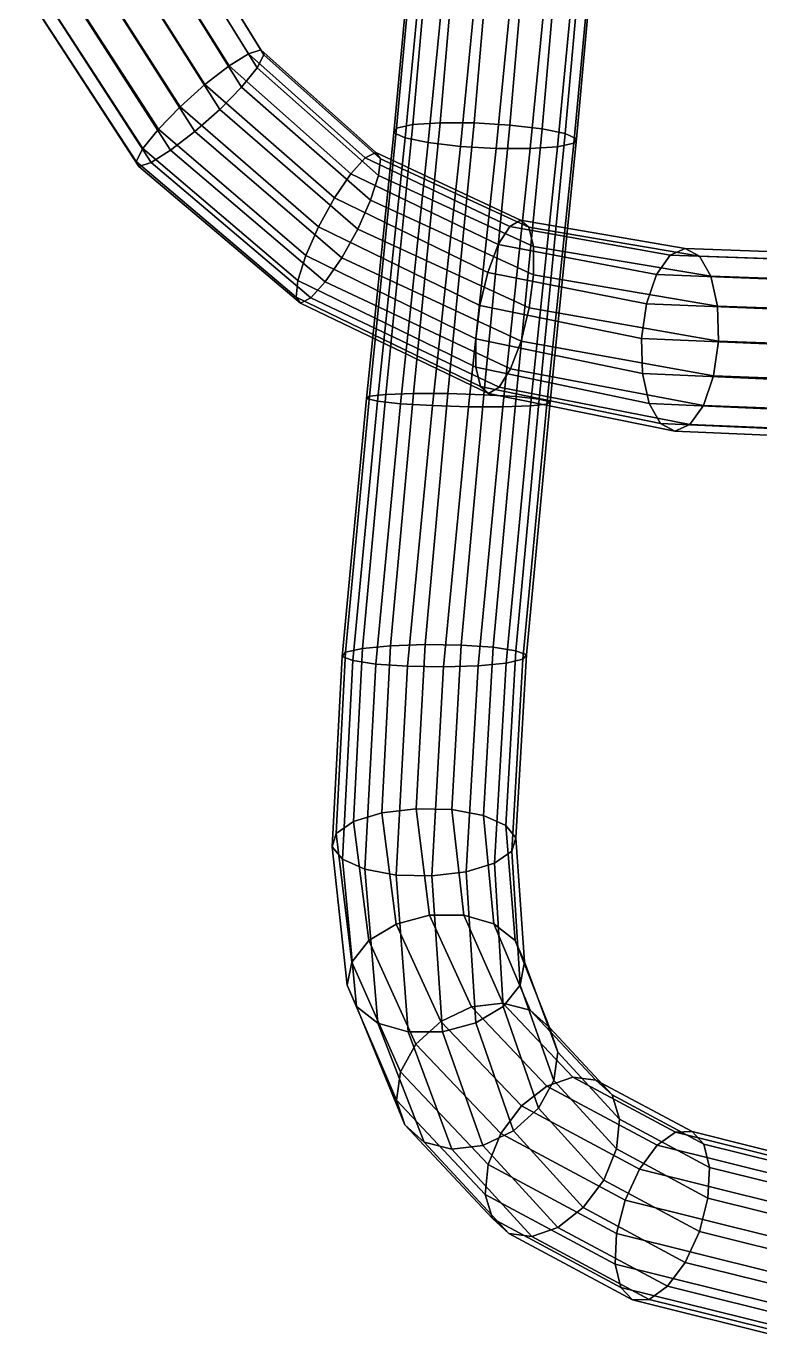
# Model space of a CAD drawing. Extents: x -17131 to 7028, y -15673 to 21355.
# Drawn here: x -16234 to -4718, y -15609 to 4983 of the extents above; entities that cross this region are included whole.
import ezdxf

# ---------------------------------------------------------------- set-up
doc = ezdxf.new("R2010")
doc.units = 0

msp = doc.modelspace()

# ---------------------------------------------------------------- linework, layer by layer
for points in [[(-10419.095703, 3384.441895, -15382.251953), (-10108.436523, 6801.708984, -14967.050781), (-10148.508789, 6688.621582, -14432.601563), (-10463.759766, 3311.477051, -14858.956055)], [(-10165.722656, 3439.462646, -15850.119141), (-9859.787109, 6889.001465, -15451.869141), (-10108.436523, 6801.708984, -14967.050781), (-10419.095703, 3384.441895, -15382.251953)], [(-9736.786133, 3467.563232, -16188.300781), (-9435.020508, 6936.295898, -15810.751953), (-9859.787109, 6889.001465, -15451.869141), (-10165.722656, 3439.462646, -15850.119141)], [(-9201.554688, 3465.247803, -16349.973633), (-8902.761719, 6937.59375, -15993.345703), (-9435.020508, 6936.295898, -15810.751953), (-9736.786133, 3467.563232, -16188.300781)], [(-8639.695313, 3431.977051, -16305.759766), (-8342.132813, 6891.38623, -15966.535156), (-8902.761719, 6937.59375, -15993.345703), (-9201.554688, 3465.247803, -16349.973633)], [(-8136.351074, 3373.561523, -16068.617188), (-7838.080566, 6805.914063, -15740.203125), (-8342.132813, 6891.38623, -15966.535156), (-8639.695313, 3431.977051, -16305.759766)], [(-7770.932129, 3298.277344, -15670.155273), (-7470.027344, 6693.254395, -15343.685547), (-7838.080566, 6805.914063, -15740.203125), (-8136.351074, 3373.561523, -16068.617188)], [(-14013.993164, 6602.362305, 7060.067383), (-14379.817383, 6484.118652, 6661.343262), (-13049.985352, 4361.760254, 6343.200684), (-12742.15625, 4551.833008, 6758.149902)], [(-13795.739258, 6636.383301, 7577.064941), (-14013.993164, 6602.362305, 7060.067383), (-12742.15625, 4551.833008, 6758.149902), (-12548.613281, 4613.106445, 7281.885742)], [(-12502.910156, 4532.960938, 7836.770996), (-13763.206055, 6579.157227, 8135.979004), (-13795.739258, 6636.383301, 7577.064941), (-12548.613281, 4613.106445, 7281.885742)], [(-10148.508789, 6688.621582, -14432.601563), (-9967.908203, 6566.459961, -13929.696289), (-10286.967773, 3231.2854, -14360.086914), (-10463.759766, 3311.477051, -14858.956055)], [(-7594.447266, 3217.912842, -15174.260742), (-7289.465332, 6571.071777, -14841.154297), (-7470.027344, 6693.254395, -15343.685547), (-7770.932129, 3298.277344, -15670.155273)], [(-14379.817383, 6484.118652, 6661.343262), (-14840.746094, 6297.102051, 6445.733887), (-13427.537109, 4068.244629, 6104.096191), (-13049.985352, 4361.760254, 6343.200684)], [(-12853.074219, 4026.1521, 8709.017578), (-14237.283203, 6245.449707, 9043.914063), (-13916.445313, 6442.413086, 8651.856445), (-12608.28125, 4327.818359, 8338.782227)], [(-12608.28125, 4327.818359, 8338.782227), (-13916.445313, 6442.413086, 8651.856445), (-13763.206055, 6579.157227, 8135.979004), (-12502.910156, 4532.960938, 7836.770996)], [(-9967.908203, 6566.459961, -13929.696289), (-9599.839844, 6453.809082, -13533.029297), (-9921.425781, 3156.070801, -13960.429688), (-10286.967773, 3231.2854, -14360.086914)], [(-9599.839844, 6453.809082, -13533.029297), (-9095.810547, 6368.326172, -13306.896484), (-9418.248047, 3097.562988, -13724.878906), (-9921.425781, 3156.070801, -13960.429688)], [(-7578.249512, 6370.657227, -13822.478516), (-7329.578125, 6457.961426, -14307.099609), (-7639.438477, 3144.764648, -14654.121094), (-7892.976563, 3089.651611, -14187.84375)], [(-7329.578125, 6457.961426, -14307.099609), (-7289.465332, 6571.071777, -14841.154297), (-7594.447266, 3217.912842, -15174.260742), (-7639.438477, 3144.764648, -14654.121094)], [(-14840.746094, 6297.102051, 6445.733887), (-15325.174805, 6071.712891, 6440.625), (-13816.53125, 3718.538086, 6071.96875), (-13427.537109, 4068.244629, 6104.096191)], [(-13196.418945, 3675.583252, 8895.455078), (-14672.763672, 6019.09082, 9256.65332), (-14237.283203, 6245.449707, 9043.914063), (-12853.074219, 4026.1521, 8709.017578)], [(-9095.810547, 6368.326172, -13306.896484), (-8535.223633, 6322.095215, -13280.481445), (-8856.716797, 3064.108887, -13683.821289), (-9418.248047, 3097.562988, -13724.878906)], [(-8535.223633, 6322.095215, -13280.481445), (-8003.002441, 6323.371582, -13463.446289), (-8321.791016, 3061.620361, -13848.467773), (-8856.716797, 3064.108887, -13683.821289)], [(-8003.002441, 6323.371582, -13463.446289), (-7578.249512, 6370.657227, -13822.478516), (-7892.976563, 3089.651611, -14187.84375), (-8321.791016, 3061.620361, -13848.467773)], [(-15325.174805, 6071.712891, 6440.625), (-15759.289063, 5842.294434, 6652.880859), (-14157.710938, 3365.532715, 6257.782227), (-13816.53125, 3718.538086, 6071.96875)], [(-13587.674805, 3328.347412, 8863.974609), (-15158.641602, 5796.82666, 9252.049805), (-14672.763672, 6019.09082, 9256.65332), (-13196.418945, 3675.583252, 8895.455078)], [(-15759.289063, 5842.294434, 6652.880859), (-16079.579102, 5643.996582, 7044.737305), (-14401.603516, 3062.789063, 6627.753906), (-14157.710938, 3365.532715, 6257.782227)], [(-13966.337891, 3035.985596, 8625.183594), (-15620.302734, 5611.286133, 9036.689453), (-15158.641602, 5796.82666, 9252.049805), (-13587.674805, 3328.347412, 8863.974609)], [(-16079.579102, 5643.996582, 7044.737305), (-16233.550781, 5508.729492, 7560.864258), (-14508.087891, 2858.80127, 7130.07959), (-14401.603516, 3062.789063, 6627.753906)], [(-14273.267578, 2844.83667, 8209.970703), (-15985.579102, 5491.708496, 8637.764648), (-15620.302734, 5611.286133, 9036.689453), (-13966.337891, 3035.985596, 8625.183594)], [(-16233.550781, 5508.729492, 7560.864258), (-16202.467773, 5454.62793, 8120.28418), (-14464.647461, 2781.126953, 7685.611816), (-14508.087891, 2858.80127, 7130.07959)], [(-14464.647461, 2781.126953, 7685.611816), (-16202.467773, 5454.62793, 8120.28418), (-15985.579102, 5491.708496, 8637.764648), (-14273.267578, 2844.83667, 8209.970703)], [(-12742.15625, 4551.833008, 6758.149902), (-13049.985352, 4361.760254, 6343.200684), (-11139.886719, 2667.584229, 5930.354492), (-10912.339844, 2916.308105, 6363.608398)], [(-12548.613281, 4613.106445, 7281.885742), (-12742.15625, 4551.833008, 6758.149902), (-10912.339844, 2916.308105, 6363.608398), (-10747.969727, 2999.695313, 6893.141113)], [(-10701.014648, 2638.909912, 7921.995117), (-12608.28125, 4327.818359, 8338.782227), (-12502.910156, 4532.960938, 7836.770996), (-10674.498047, 2900.486816, 7440.082031)], [(-10674.498047, 2900.486816, 7440.082031), (-12502.910156, 4532.960938, 7836.770996), (-12548.613281, 4613.106445, 7281.885742), (-10747.969727, 2999.695313, 6893.141113)], [(-13049.985352, 4361.760254, 6343.200684), (-13427.537109, 4068.244629, 6104.096191), (-11396.90918, 2287.021484, 5662.897461), (-11139.886719, 2667.584229, 5930.354492)], [(-10826.673828, 2250.947998, 8262.74707), (-12853.074219, 4026.1521, 8709.017578), (-12608.28125, 4327.818359, 8338.782227), (-10701.014648, 2638.909912, 7921.995117)], [(-13427.537109, 4068.244629, 6104.096191), (-13816.53125, 3718.538086, 6071.96875), (-11644.412109, 1835.585449, 5596.913086), (-11396.90918, 2287.021484, 5662.897461)], [(-11029.520508, 1798.121338, 8414.989258), (-13196.418945, 3675.583252, 8895.455078), (-12853.074219, 4026.1521, 8709.017578), (-10826.673828, 2250.947998, 8262.74707)], [(-13816.53125, 3718.538086, 6071.96875), (-14157.710938, 3365.532715, 6257.782227), (-11844.503906, 1381.257202, 5748.451172), (-11644.412109, 1835.585449, 5596.913086)], [(-11279.876953, 1348.186523, 8349.730469), (-13587.674805, 3328.347412, 8863.974609), (-13196.418945, 3675.583252, 8895.455078), (-11029.520508, 1798.121338, 8414.989258)], [(-14157.710938, 3365.532715, 6257.782227), (-14401.603516, 3062.789063, 6627.753906), (-11968.99707, 992.612244, 6088.901367), (-11844.503906, 1381.257202, 5748.451172)], [(-11538.282227, 968.305847, 8082.622559), (-13966.337891, 3035.985596, 8625.183594), (-13587.674805, 3328.347412, 8863.974609), (-11279.876953, 1348.186523, 8349.730469)], [(-10463.759766, 3311.477051, -14858.956055), (-10894.43457, -863.420288, -14650.657227), (-10845.114258, -826.279053, -15151.825195), (-10419.095703, 3384.441895, -15382.251953)], [(-10463.759766, 3311.477051, -14858.956055), (-10286.967773, 3231.2854, -14360.086914), (-10721.037109, -904.34552, -14160.838867), (-10894.43457, -863.420288, -14650.657227)], [(-10419.095703, 3384.441895, -15382.251953), (-10845.114258, -826.279053, -15151.825195), (-10586.438477, -798.288269, -15586.994141), (-10165.722656, 3439.462646, -15850.119141)], [(-10165.722656, 3439.462646, -15850.119141), (-10586.438477, -798.288269, -15586.994141), (-10152.261719, -783.951355, -15885.783203), (-9736.786133, 3467.563232, -16188.300781)], [(-9736.786133, 3467.563232, -16188.300781), (-10152.261719, -783.951355, -15885.783203), (-9612.708984, -785.104736, -16008.154297), (-9201.554688, 3465.247803, -16349.973633)], [(-9612.708984, -785.104736, -16008.154297), (-9048.253906, -802.107422, -15931.897461), (-8639.695313, 3431.977051, -16305.759766), (-9201.554688, 3465.247803, -16349.973633)], [(-9048.253906, -802.107422, -15931.897461), (-8544.504883, -832.077209, -15675.782227), (-8136.351074, 3373.561523, -16068.617188), (-8639.695313, 3431.977051, -16305.759766)], [(-8181.090332, -870.835083, -15275.611328), (-7770.932129, 3298.277344, -15670.155273), (-8136.351074, 3373.561523, -16068.617188), (-8544.504883, -832.077209, -15675.782227)], [(-8008.579102, -912.257568, -14794.34375), (-7594.447266, 3217.912842, -15174.260742), (-7770.932129, 3298.277344, -15670.155273), (-8181.090332, -870.835083, -15275.611328)], [(-10286.967773, 3231.2854, -14360.086914), (-9921.425781, 3156.070801, -13960.429688), (-10357.267578, -942.903442, -13757.234375), (-10721.037109, -904.34552, -14160.838867)], [(-9418.248047, 3097.562988, -13724.878906), (-9853.994141, -973.139099, -13505.696289), (-10357.267578, -942.903442, -13757.234375), (-9921.425781, 3156.070801, -13960.429688)], [(-8856.716797, 3064.108887, -13683.821289), (-9290.478516, -990.669189, -13438.513672), (-9853.994141, -973.139099, -13505.696289), (-9418.248047, 3097.562988, -13724.878906)], [(-8317.987305, -978.182373, -13871.658203), (-8751.80957, -992.31958, -13569.435547), (-8321.791016, 3061.620361, -13848.467773), (-7892.976563, 3089.651611, -14187.84375)], [(-8058.837891, -949.925842, -14302.249023), (-8317.987305, -978.182373, -13871.658203), (-7892.976563, 3089.651611, -14187.84375), (-7639.438477, 3144.764648, -14654.121094)], [(-8008.579102, -912.257568, -14794.34375), (-8058.837891, -949.925842, -14302.249023), (-7639.438477, 3144.764648, -14654.121094), (-7594.447266, 3217.912842, -15174.260742)], [(-14401.603516, 3062.789063, 6627.753906), (-14508.087891, 2858.80127, 7130.07959), (-11996.898438, 731.717529, 6571.163574), (-11968.99707, 992.612244, 6088.901367)], [(-11764.665039, 718.899292, 7649.067871), (-14273.267578, 2844.83667, 8209.970703), (-13966.337891, 3035.985596, 8625.183594), (-11538.282227, 968.305847, 8082.622559)], [(-10912.339844, 2916.308105, 6363.608398), (-11139.886719, 2667.584229, 5930.354492), (-8824.179688, 1553.892822, 5473.643066), (-8643.71875, 1841.349854, 5910.437988)], [(-10747.969727, 2999.695313, 6893.141113), (-10912.339844, 2916.308105, 6363.608398), (-8643.71875, 1841.349854, 5910.437988), (-8474.838867, 1939.047241, 6430.491699)], [(-8344.480469, 1826.649292, 6956.015137), (-10674.498047, 2900.486816, 7440.082031), (-10747.969727, 2999.695313, 6893.141113), (-8474.838867, 1939.047241, 6430.491699)], [(-8271.703125, 1526.944458, 7408.102539), (-10701.014648, 2638.909912, 7921.995117), (-10674.498047, 2900.486816, 7440.082031), (-8344.480469, 1826.649292, 6956.015137)], [(-8751.80957, -992.31958, -13569.435547), (-9290.478516, -990.669189, -13438.513672), (-8856.716797, 3064.108887, -13683.821289), (-8321.791016, 3061.620361, -13848.467773)], [(-14508.087891, 2858.80127, 7130.07959), (-14464.647461, 2781.126953, 7685.611816), (-11926.28125, 634.010437, 7118.831055), (-11996.898438, 731.717529, 6571.163574)], [(-11926.28125, 634.010437, 7118.831055), (-14464.647461, 2781.126953, 7685.611816), (-14273.267578, 2844.83667, 8209.970703), (-11764.665039, 718.899292, 7649.067871)], [(-11139.886719, 2667.584229, 5930.354492), (-11396.90918, 2287.021484, 5662.897461), (-8988.330078, 1115.577026, 5189.810547), (-8824.179688, 1553.892822, 5473.643066)], [(-8269.772461, 1080.966797, 7714.977539), (-10826.673828, 2250.947998, 8262.74707), (-10701.014648, 2638.909912, 7921.995117), (-8271.703125, 1526.944458, 7408.102539)], [(-11396.90918, 2287.021484, 5662.897461), (-11644.412109, 1835.585449, 5596.913086), (-9112.368164, 596.438232, 5097.417969), (-8988.330078, 1115.577026, 5189.810547)], [(-8336.673828, 559.608032, 7834.496094), (-11029.520508, 1798.121338, 8414.989258), (-10826.673828, 2250.947998, 8262.74707), (-8269.772461, 1080.966797, 7714.977539)], [(-8474.838867, 1939.047241, 6430.491699), (-8643.71875, 1841.349854, 5910.437988), (-6127.478516, 1389.635376, 5348.245117), (-5889.274414, 1492.34021, 5826.473145)], [(-5663.581543, 1373.768066, 6304.294922), (-8344.480469, 1826.649292, 6956.015137), (-8474.838867, 1939.047241, 6430.491699), (-5889.274414, 1492.34021, 5826.473145)], [(-11644.412109, 1835.585449, 5596.913086), (-11844.503906, 1381.257202, 5748.451172), (-9176.576172, 74.444633, 5216.292969), (-9112.368164, 596.438232, 5097.417969)], [(-8463.488281, 41.08075, 7742.763672), (-11279.876953, 1348.186523, 8349.730469), (-11029.520508, 1798.121338, 8414.989258), (-8336.673828, 559.608032, 7834.496094)], [(-8643.71875, 1841.349854, 5910.437988), (-8824.179688, 1553.892822, 5473.643066), (-6341.756348, 1087.137451, 4941.332031), (-6127.478516, 1389.635376, 5348.245117)], [(-5484.285645, 1057.854492, 6710.077148), (-8271.703125, 1526.944458, 7408.102539), (-8344.480469, 1826.649292, 6956.015137), (-5663.581543, 1373.768066, 6304.294922)], [(-8824.179688, 1553.892822, 5473.643066), (-8988.330078, 1115.577026, 5189.810547), (-6498.120605, 625.84668, 4670.519043), (-6341.756348, 1087.137451, 4941.332031)], [(-5380.633301, 587.788879, 6979.194336), (-8269.772461, 1080.966797, 7714.977539), (-8271.703125, 1526.944458, 7408.102539), (-5484.285645, 1057.854492, 6710.077148)], [(-5889.274414, 1492.34021, 5826.473145), (-6127.478516, 1389.635376, 5348.245117), (-3783.646729, 1303.159668, 4279.157715), (-3440.07959, 1406.041016, 4666.716309)], [(-3101.546875, 1285.886108, 5052.168945), (-5663.581543, 1373.768066, 6304.294922), (-5889.274414, 1492.34021, 5826.473145), (-3440.07959, 1406.041016, 4666.716309)], [(-11844.503906, 1381.257202, 5748.451172), (-11968.99707, 992.612244, 6088.901367), (-9173.496094, -371.842377, 5522.889648), (-9176.576172, 74.444633, 5216.292969)], [(-8628.974609, -396.977905, 7459.246094), (-11538.282227, 968.305847, 8082.622559), (-11279.876953, 1348.186523, 8349.730469), (-8463.488281, 41.08075, 7742.763672)], [(-6127.478516, 1389.635376, 5348.245117), (-6341.756348, 1087.137451, 4941.332031), (-4080.422363, 998.829712, 3947.702148), (-3783.646729, 1303.159668, 4279.157715)], [(-2818.845703, 966.890808, 5377.740723), (-5484.285645, 1057.854492, 6710.077148), (-5663.581543, 1373.768066, 6304.294922), (-3101.546875, 1285.886108, 5052.168945)], [(-8988.330078, 1115.577026, 5189.810547), (-9112.368164, 596.438232, 5097.417969), (-6574.943359, 79.406807, 4572.758301), (-6498.120605, 625.84668, 4670.519043)], [(-5365.873047, 38.357613, 7074.967773), (-8336.673828, 559.608032, 7834.496094), (-8269.772461, 1080.966797, 7714.977539), (-5380.633301, 587.788879, 6979.194336)], [(-6341.756348, 1087.137451, 4941.332031), (-6498.120605, 625.84668, 4670.519043), (-4283.188477, 534.308228, 3725.091309), (-4080.422363, 998.829712, 3947.702148)], [(-2637.286621, 492.661255, 5591.495117), (-5380.633301, 587.788879, 6979.194336), (-5484.285645, 1057.854492, 6710.077148), (-2818.845703, 966.890808, 5377.740723)], [(-11968.99707, 992.612244, 6088.901367), (-11996.898438, 731.717529, 6571.163574), (-9102.055664, -671.290466, 5975.292969), (-9173.496094, -371.842377, 5522.889648)], [(-8808.287109, -684.744629, 7022.174316), (-11764.665039, 718.899292, 7649.067871), (-11538.282227, 968.305847, 8082.622559), (-8628.974609, -396.977905, 7459.246094)], [(-11996.898438, 731.717529, 6571.163574), (-11926.28125, 634.010437, 7118.831055), (-8974.475586, -783.077393, 6501.477539), (-9102.055664, -671.290466, 5975.292969)], [(-8974.475586, -783.077393, 6501.477539), (-11926.28125, 634.010437, 7118.831055), (-11764.665039, 718.899292, 7649.067871), (-8808.287109, -684.744629, 7022.174316)], [(-6498.120605, 625.84668, 4670.519043), (-6574.943359, 79.406807, 4572.758301), (-4364.184082, -16.252819, 3641.756104), (-4283.188477, 534.308228, 3725.091309)], [(-9112.368164, 596.438232, 5097.417969), (-9176.576172, 74.444633, 5216.292969), (-6558.469238, -470.212402, 4668.132813), (-6574.943359, 79.406807, 4572.758301)], [(-5444.458496, -507.914795, 6977.61377), (-8463.488281, 41.08075, 7742.763672), (-8336.673828, 559.608032, 7834.496094), (-5365.873047, 38.357613, 7074.967773)], [(-2581.256836, -61.339615, 5664.412109), (-5365.873047, 38.357613, 7074.967773), (-5380.633301, 587.788879, 6979.194336), (-2637.286621, 492.661255, 5591.495117)], [(-9176.576172, 74.444633, 5216.292969), (-9173.496094, -371.842377, 5522.889648), (-6454.08252, -940.381592, 4937.077148), (-6558.469238, -470.212402, 4668.132813)], [(-5601.668945, -969.147705, 6706.994141), (-8628.974609, -396.977905, 7459.246094), (-8463.488281, 41.08075, 7742.763672), (-5444.458496, -507.914795, 6977.61377)], [(-6574.943359, 79.406807, 4572.758301), (-6558.469238, -470.212402, 4668.132813), (-4307.57373, -570.29834, 3714.538574), (-4364.184082, -16.252819, 3641.756104)], [(-2662.848877, -611.863037, 5581.212891), (-5444.458496, -507.914795, 6977.61377), (-5365.873047, 38.357613, 7074.967773), (-2581.256836, -61.339615, 5664.412109)], [(-9173.496094, -371.842377, 5522.889648), (-9102.055664, -671.290466, 5975.292969), (-6275.633301, -1256.237793, 5343.054199), (-6454.08252, -940.381592, 4937.077148)], [(-5815.212891, -1271.749634, 6299.909668), (-8808.287109, -684.744629, 7022.174316), (-8628.974609, -396.977905, 7459.246094), (-5601.668945, -969.147705, 6706.994141)], [(-6558.469238, -470.212402, 4668.132813), (-6454.08252, -940.381592, 4937.077148), (-4125.765625, -1044.554443, 3928.234131), (-4307.57373, -570.29834, 3714.538574)], [(-2865.900635, -1076.373657, 5358.666016), (-5601.668945, -969.147705, 6706.994141), (-5444.458496, -507.914795, 6977.61377), (-2662.848877, -611.863037, 5581.212891)], [(-10845.114258, -826.279053, -15151.825195), (-11220.605469, -4843.680176, -14764.978516), (-10955.791992, -4784.629883, -15157.392578), (-10586.438477, -798.288269, -15586.994141)], [(-10586.438477, -798.288269, -15586.994141), (-10955.791992, -4784.629883, -15157.392578), (-10516.347656, -4743.154297, -15412.929688), (-10152.261719, -783.951355, -15885.783203)], [(-10152.261719, -783.951355, -15885.783203), (-10516.347656, -4743.154297, -15412.929688), (-9973.205078, -4725.07959, -15498.469727), (-9612.708984, -785.104736, -16008.154297)], [(-9973.205078, -4725.07959, -15498.469727), (-9407.507813, -4733.996094, -15398.332031), (-9048.253906, -802.107422, -15931.897461), (-9612.708984, -785.104736, -16008.154297)], [(-9407.507813, -4733.996094, -15398.332031), (-8905.061523, -4767.970215, -15135.232422), (-8544.504883, -832.077209, -15675.782227), (-9048.253906, -802.107422, -15931.897461)], [(-9102.055664, -671.290466, 5975.292969), (-8974.475586, -783.077393, 6501.477539), (-6051.705078, -1374.643066, 5821.284668), (-6275.633301, -1256.237793, 5343.054199)], [(-6051.705078, -1374.643066, 5821.284668), (-8974.475586, -783.077393, 6501.477539), (-8808.287109, -684.744629, 7022.174316), (-5815.212891, -1271.749634, 6299.909668)], [(-10894.43457, -863.420288, -14650.657227), (-11276.038086, -4911.060547, -14300.172852), (-11220.605469, -4843.680176, -14764.978516), (-10845.114258, -826.279053, -15151.825195)], [(-10894.43457, -863.420288, -14650.657227), (-10721.037109, -904.34552, -14160.838867), (-11107.860352, -4976.756348, -13835.253906), (-11276.038086, -4911.060547, -14300.172852)], [(-10721.037109, -904.34552, -14160.838867), (-10357.267578, -942.903442, -13757.234375), (-10747.724609, -5031.086426, -13442.3125), (-11107.860352, -4976.756348, -13835.253906)], [(-9853.994141, -973.139099, -13505.696289), (-10245.938477, -5065.430176, -13185.582031), (-10747.724609, -5031.086426, -13442.3125), (-10357.267578, -942.903442, -13757.234375)], [(-9290.478516, -990.669189, -13438.513672), (-9681.547852, -5075.081055, -13098.066406), (-10245.938477, -5065.430176, -13185.582031), (-9853.994141, -973.139099, -13505.696289)], [(-9139.635742, -5057.697754, -13195.504883), (-9681.547852, -5075.081055, -13098.066406), (-9290.478516, -990.669189, -13438.513672), (-8751.80957, -992.31958, -13569.435547)], [(-8700.685547, -5016.5, -13455.818359), (-9139.635742, -5057.697754, -13195.504883), (-8751.80957, -992.31958, -13569.435547), (-8317.987305, -978.182373, -13871.658203)], [(-8545.420898, -4822.578125, -14747.066406), (-8181.090332, -870.835083, -15275.611328), (-8544.504883, -832.077209, -15675.782227), (-8905.061523, -4767.970215, -15135.232422)], [(-8435.213867, -4957.07959, -13841.862305), (-8700.685547, -5016.5, -13455.818359), (-8317.987305, -978.182373, -13871.658203), (-8058.837891, -949.925842, -14302.249023)], [(-8378.474609, -4888.965332, -14294.044922), (-8008.579102, -912.257568, -14794.34375), (-8181.090332, -870.835083, -15275.611328), (-8545.420898, -4822.578125, -14747.066406)], [(-8378.474609, -4888.965332, -14294.044922), (-8435.213867, -4957.07959, -13841.862305), (-8058.837891, -949.925842, -14302.249023), (-8008.579102, -912.257568, -14794.34375)], [(-6454.08252, -940.381592, 4937.077148), (-6275.633301, -1256.237793, 5343.054199), (-3843.35083, -1363.539307, 4253.872559), (-4125.765625, -1044.554443, 3928.234131)], [(-3162.42749, -1380.730591, 5027.154297), (-5815.212891, -1271.749634, 6299.909668), (-5601.668945, -969.147705, 6706.994141), (-2865.900635, -1076.373657, 5358.666016)], [(-6275.633301, -1256.237793, 5343.054199), (-6051.705078, -1374.643066, 5821.284668), (-3505.415039, -1483.656982, 4639.463379), (-3843.35083, -1363.539307, 4253.872559)], [(-3505.415039, -1483.656982, 4639.463379), (-6051.705078, -1374.643066, 5821.284668), (-5815.212891, -1271.749634, 6299.909668), (-3162.42749, -1380.730591, 5027.154297)], [(-10653.396484, -7369.26123, -15362.615234), (-10111.675781, -7301.986816, -15428.400391), (-9973.205078, -4725.07959, -15498.469727), (-10516.347656, -4743.154297, -15412.929688)], [(-9973.205078, -4725.07959, -15498.469727), (-10111.675781, -7301.986816, -15428.400391), (-9550.942383, -7316.239746, -15327.632813), (-9407.507813, -4733.996094, -15398.332031)], [(-9407.507813, -4733.996094, -15398.332031), (-9550.942383, -7316.239746, -15327.632813), (-9056.084961, -7407.73877, -15081.875), (-8905.061523, -4767.970215, -15135.232422)], [(-11429.522461, -7898.868652, -14384.765625), (-11365.775391, -7691.911621, -14798.322266), (-11220.605469, -4843.680176, -14764.978516), (-11276.038086, -4911.060547, -14300.172852)], [(-11429.522461, -7898.868652, -14384.765625), (-11276.038086, -4911.060547, -14300.172852), (-11107.860352, -4976.756348, -13835.253906), (-11270.867188, -8095.236816, -13966.180664)], [(-11365.775391, -7691.911621, -14798.322266), (-11095.142578, -7505.620605, -15143.107422), (-10955.791992, -4784.629883, -15157.392578), (-11220.605469, -4843.680176, -14764.978516)], [(-11095.142578, -7505.620605, -15143.107422), (-10653.396484, -7369.26123, -15362.615234), (-10516.347656, -4743.154297, -15412.929688), (-10955.791992, -4784.629883, -15157.392578)], [(-8545.420898, -4822.578125, -14747.066406), (-8905.061523, -4767.970215, -15135.232422), (-9056.084961, -7407.73877, -15081.875), (-8705.50293, -7564.629883, -14726.321289)], [(-8378.474609, -4888.965332, -14294.044922), (-8545.420898, -4822.578125, -14747.066406), (-8705.50293, -7564.629883, -14726.321289), (-8547.731445, -7761.495605, -14316.289063)], [(-8378.474609, -4888.965332, -14294.044922), (-8547.731445, -7761.495605, -14316.289063), (-8612.418945, -7968.979492, -13911.804688), (-8435.213867, -4957.07959, -13841.862305)], [(-11270.867188, -8095.236816, -13966.180664), (-11107.860352, -4976.756348, -13835.253906), (-10747.724609, -5031.086426, -13442.3125), (-10919.930664, -8251.928711, -13607.193359)], [(-10425.546875, -8343.694336, -13366.015625), (-10919.930664, -8251.928711, -13607.193359), (-10747.724609, -5031.086426, -13442.3125), (-10245.938477, -5065.430176, -13185.582031)], [(-9865.75293, -8358.474609, -13274.321289), (-10425.546875, -8343.694336, -13366.015625), (-10245.938477, -5065.430176, -13185.582031), (-9681.547852, -5075.081055, -13098.066406)], [(-9139.635742, -5057.697754, -13195.504883), (-9324.916992, -8291.697266, -13348.657227), (-9865.75293, -8358.474609, -13274.321289), (-9681.547852, -5075.081055, -13098.066406)], [(-8700.685547, -5016.5, -13455.818359), (-8883.525391, -8155.537109, -13571.59668), (-9324.916992, -8291.697266, -13348.657227), (-9139.635742, -5057.697754, -13195.504883)], [(-8435.213867, -4957.07959, -13841.862305), (-8612.418945, -7968.979492, -13911.804688), (-8883.525391, -8155.537109, -13571.59668), (-8700.685547, -5016.5, -13455.818359)], [(-10857.842773, -9372.041016, -15835.74707), (-10427.96875, -9114.46875, -16006.380859), (-10653.396484, -7369.26123, -15362.615234), (-11095.142578, -7505.620605, -15143.107422)], [(-10427.96875, -9114.46875, -16006.380859), (-9904.114258, -8973.354492, -16035.238281), (-10111.675781, -7301.986816, -15428.400391), (-10653.396484, -7369.26123, -15362.615234)], [(-10111.675781, -7301.986816, -15428.400391), (-9904.114258, -8973.354492, -16035.238281), (-9364.539063, -8973.819336, -15914.429688), (-9550.942383, -7316.239746, -15327.632813)], [(-9550.942383, -7316.239746, -15327.632813), (-9364.539063, -8973.819336, -15914.429688), (-8890.739258, -9111.924805, -15666.858398), (-9056.084961, -7407.73877, -15081.875)], [(-8705.50293, -7564.629883, -14726.321289), (-9056.084961, -7407.73877, -15081.875), (-8890.739258, -9111.924805, -15666.858398), (-8557.770508, -9370.286133, -15327.623047)], [(-11124.671875, -9709.591797, -15545.282227), (-10857.842773, -9372.041016, -15835.74707), (-11095.142578, -7505.620605, -15143.107422), (-11365.775391, -7691.911621, -14798.322266)], [(-8547.731445, -7761.495605, -14316.289063), (-8705.50293, -7564.629883, -14726.321289), (-8557.770508, -9370.286133, -15327.623047), (-8411.69043, -9706.779297, -14949.798828)], [(-11192.946289, -10074.272461, -15182.34375), (-11124.671875, -9709.591797, -15545.282227), (-11365.775391, -7691.911621, -14798.322266), (-11429.522461, -7898.868652, -14384.765625)], [(-8547.731445, -7761.495605, -14316.289063), (-8411.69043, -9706.779297, -14949.798828), (-8480.291992, -10071.642578, -14590.014648), (-8612.418945, -7968.979492, -13911.804688)], [(-11192.946289, -10074.272461, -15182.34375), (-11429.522461, -7898.868652, -14384.765625), (-11270.867188, -8095.236816, -13966.180664), (-11046.560547, -10410.592773, -14801.543945)], [(-8612.418945, -7968.979492, -13911.804688), (-8480.291992, -10071.642578, -14590.014648), (-8747.287109, -10409.287109, -14301.140625), (-8883.525391, -8155.537109, -13571.59668)], [(-11046.560547, -10410.592773, -14801.543945), (-11270.867188, -8095.236816, -13966.180664), (-10919.930664, -8251.928711, -13607.193359), (-10713.46875, -10668.884766, -14461.114258)], [(-8883.525391, -8155.537109, -13571.59668), (-8747.287109, -10409.287109, -14301.140625), (-9177.038086, -10666.791016, -14129.314453), (-9324.916992, -8291.697266, -13348.657227)], [(-10239.834961, -10807.083984, -14215.135742), (-10713.46875, -10668.884766, -14461.114258), (-10919.930664, -8251.928711, -13607.193359), (-10425.546875, -8343.694336, -13366.015625)], [(-9700.585938, -10807.732422, -14097.483398), (-10239.834961, -10807.083984, -14215.135742), (-10425.546875, -8343.694336, -13366.015625), (-9865.75293, -8358.474609, -13274.321289)], [(-9324.916992, -8291.697266, -13348.657227), (-9177.038086, -10666.791016, -14129.314453), (-9700.585938, -10807.732422, -14097.483398), (-9865.75293, -8358.474609, -13274.321289)], [(-9245.90625, -10413.945313, -17342.058594), (-9904.114258, -8973.354492, -16035.238281), (-10427.96875, -9114.46875, -16006.380859), (-9723.521484, -10642.400391, -17398.716797)], [(-8754.192383, -10353.460938, -17142.59375), (-9364.539063, -8973.819336, -15914.429688), (-9904.114258, -8973.354492, -16035.238281), (-9245.90625, -10413.945313, -17342.058594)], [(-8322.586914, -10465.397461, -16834.287109), (-8890.739258, -9111.924805, -15666.858398), (-9364.539063, -8973.819336, -15914.429688), (-8754.192383, -10353.460938, -17142.59375)], [(-9723.521484, -10642.400391, -17398.716797), (-10427.96875, -9114.46875, -16006.380859), (-10857.842773, -9372.041016, -15835.74707), (-10115.723633, -10999.894531, -17307.935547)], [(-8019.428223, -10737.371094, -16461.701172), (-8557.770508, -9370.286133, -15327.623047), (-8890.739258, -9111.924805, -15666.858398), (-8322.586914, -10465.397461, -16834.287109)], [(-10115.723633, -10999.894531, -17307.935547), (-10857.842773, -9372.041016, -15835.74707), (-11124.671875, -9709.591797, -15545.282227), (-10359.541016, -11434.901367, -17079.498047)], [(-7886.675781, -11124.137695, -16082.492188), (-8411.69043, -9706.779297, -14949.798828), (-8557.770508, -9370.286133, -15327.623047), (-8019.428223, -10737.371094, -16461.701172)], [(-10359.541016, -11434.901367, -17079.498047), (-11124.671875, -9709.591797, -15545.282227), (-11192.946289, -10074.272461, -15182.34375), (-10422.474609, -11879.985352, -16751.548828)], [(-8480.291992, -10071.642578, -14590.014648), (-8411.69043, -9706.779297, -14949.798828), (-7886.675781, -11124.137695, -16082.492188), (-7949.650391, -11569.244141, -15754.936523)], [(-11192.946289, -10074.272461, -15182.34375), (-11046.560547, -10410.592773, -14801.543945), (-10289.68457, -12266.730469, -16371.96875), (-10422.474609, -11879.985352, -16751.548828)], [(-8747.287109, -10409.287109, -14301.140625), (-8480.291992, -10071.642578, -14590.014648), (-7949.650391, -11569.244141, -15754.936523), (-8193.490234, -12004.262695, -15526.697266)], [(-11046.560547, -10410.592773, -14801.543945), (-10713.46875, -10668.884766, -14461.114258), (-9986.511719, -12538.695313, -15999.233398), (-10289.68457, -12266.730469, -16371.96875)], [(-8062.652344, -11657.244141, -18885.238281), (-9245.90625, -10413.945313, -17342.058594), (-9723.521484, -10642.400391, -17398.716797), (-8458.875, -11969.411133, -19047.25)], [(-7652.960449, -11516.4375, -18580.902344), (-8754.192383, -10353.460938, -17142.59375), (-9245.90625, -10413.945313, -17342.058594), (-8062.652344, -11657.244141, -18885.238281)], [(-9177.038086, -10666.791016, -14129.314453), (-8747.287109, -10409.287109, -14301.140625), (-8193.490234, -12004.262695, -15526.697266), (-8585.677734, -12361.749023, -15435.767578)], [(-7291.669434, -11563.40332, -18183.859375), (-8322.586914, -10465.397461, -16834.287109), (-8754.192383, -10353.460938, -17142.59375), (-7652.960449, -11516.4375, -18580.902344)], [(-7035.923828, -11796.21582, -17752.765625), (-8019.428223, -10737.371094, -16461.701172), (-8322.586914, -10465.397461, -16834.287109), (-7291.669434, -11563.40332, -18183.859375)], [(-10713.46875, -10668.884766, -14461.114258), (-10239.834961, -10807.083984, -14215.135742), (-9554.927734, -12650.643555, -15691.125), (-9986.511719, -12538.695313, -15999.233398)], [(-8458.875, -11969.411133, -19047.25), (-9723.521484, -10642.400391, -17398.716797), (-10115.723633, -10999.894531, -17307.935547), (-8782.522461, -12401.353516, -19046.550781)], [(-9700.585938, -10807.732422, -14097.483398), (-9177.038086, -10666.791016, -14129.314453), (-8585.677734, -12361.749023, -15435.767578), (-9063.253906, -12590.182617, -15492.055664)], [(-10239.834961, -10807.083984, -14215.135742), (-9700.585938, -10807.732422, -14097.483398), (-9063.253906, -12590.182617, -15492.055664), (-9554.927734, -12650.643555, -15691.125)], [(-6921.204102, -12174.801758, -17353.273438), (-7886.675781, -11124.137695, -16082.492188), (-8019.428223, -10737.371094, -16461.701172), (-7035.923828, -11796.21582, -17752.765625)], [(-8782.522461, -12401.353516, -19046.550781), (-10115.723633, -10999.894531, -17307.935547), (-10359.541016, -11434.901367, -17079.498047), (-8981.576172, -12889.791016, -18878.628906)], [(-7949.650391, -11569.244141, -15754.936523), (-7886.675781, -11124.137695, -16082.492188), (-6921.204102, -12174.801758, -17353.273438), (-6969.220215, -12644.854492, -17047.951172)], [(-8981.576172, -12889.791016, -18878.628906), (-10359.541016, -11434.901367, -17079.498047), (-10422.474609, -11879.985352, -16751.548828), (-9029.591797, -13359.84375, -18573.304688)], [(-6040.96875, -12380.412109, -19767.119141), (-7652.960449, -11516.4375, -18580.902344), (-8062.652344, -11657.244141, -18885.238281), (-6331.141113, -12585.276367, -20159.404297)], [(-5781.87207, -12372.604492, -19294.873047), (-7291.669434, -11563.40332, -18183.859375), (-7652.960449, -11516.4375, -18580.902344), (-6040.96875, -12380.412109, -19767.119141)], [(-6331.141113, -12585.276367, -20159.404297), (-8062.652344, -11657.244141, -18885.238281), (-8458.875, -11969.411133, -19047.25), (-6608.477539, -12961.163086, -20408.902344)], [(-8193.490234, -12004.262695, -15526.697266), (-7949.650391, -11569.244141, -15754.936523), (-6969.220215, -12644.854492, -17047.951172), (-7168.274902, -13133.291016, -16880.027344)], [(-5594.729004, -12568.648438, -18813.296875), (-7035.923828, -11796.21582, -17752.765625), (-7291.669434, -11563.40332, -18183.859375), (-5781.87207, -12372.604492, -19294.873047)], [(-10422.474609, -11879.985352, -16751.548828), (-10289.68457, -12266.730469, -16371.96875), (-8914.873047, -13738.429688, -18173.8125), (-9029.591797, -13359.84375, -18573.304688)], [(-5505.647949, -12933.493164, -18394.939453), (-6921.204102, -12174.801758, -17353.273438), (-7035.923828, -11796.21582, -17752.765625), (-5594.729004, -12568.648438, -18813.296875)], [(-6608.477539, -12961.163086, -20408.902344), (-8458.875, -11969.411133, -19047.25), (-8782.522461, -12401.353516, -19046.550781), (-6831.701172, -13446.930664, -20482.101563)], [(-8585.677734, -12361.749023, -15435.767578), (-8193.490234, -12004.262695, -15526.697266), (-7168.274902, -13133.291016, -16880.027344), (-7491.922852, -13565.233398, -16879.328125)], [(-10289.68457, -12266.730469, -16371.96875), (-9986.511719, -12538.695313, -15999.233398), (-8659.128906, -13971.243164, -17742.720703), (-8914.873047, -13738.429688, -18173.8125)], [(-6969.220215, -12644.854492, -17047.951172), (-6921.204102, -12174.801758, -17353.273438), (-5505.647949, -12933.493164, -18394.939453), (-5531.162598, -13415.606445, -18106.175781)], [(-9986.511719, -12538.695313, -15999.233398), (-9554.927734, -12650.643555, -15691.125), (-8297.837891, -14018.208008, -17345.675781), (-8659.128906, -13971.243164, -17742.720703)], [(-9063.253906, -12590.182617, -15492.055664), (-8585.677734, -12361.749023, -15435.767578), (-7491.922852, -13565.233398, -16879.328125), (-7888.14502, -13877.401367, -17041.341797)], [(-6831.701172, -13446.930664, -20482.101563), (-8782.522461, -12401.353516, -19046.550781), (-8981.576172, -12889.791016, -18878.628906), (-6964.818359, -13970.707031, -20362.699219)], [(-4059.46167, -12874.052734, -20530.023438), (-6040.96875, -12380.412109, -19767.119141), (-6331.141113, -12585.276367, -20159.404297), (-4202.717285, -13115.517578, -20978.875)], [(-3925.985352, -12834.950195, -20009.414063), (-5781.87207, -12372.604492, -19294.873047), (-6040.96875, -12380.412109, -19767.119141), (-4059.46167, -12874.052734, -20530.023438)], [(-3823.169922, -13009.986328, -19495.373047), (-5594.729004, -12568.648438, -18813.296875), (-5781.87207, -12372.604492, -19294.873047), (-3925.985352, -12834.950195, -20009.414063)], [(-9554.927734, -12650.643555, -15691.125), (-9063.253906, -12590.182617, -15492.055664), (-7888.14502, -13877.401367, -17041.341797), (-8297.837891, -14018.208008, -17345.675781)], [(-7168.274902, -13133.291016, -16880.027344), (-6969.220215, -12644.854492, -17047.951172), (-5531.162598, -13415.606445, -18106.175781), (-5664.280762, -13939.382813, -17986.773438)], [(-4202.717285, -13115.517578, -20978.875), (-6331.141113, -12585.276367, -20159.404297), (-6608.477539, -12961.163086, -20408.902344), (-4333.915527, -13527.810547, -21284.638672)], [(-3765.604492, -13366.979492, -19064.880859), (-5505.647949, -12933.493164, -18394.939453), (-5594.729004, -12568.648438, -18813.296875), (-3823.169922, -13009.986328, -19495.373047)], [(-6964.818359, -13970.707031, -20362.699219), (-8981.576172, -12889.791016, -18878.628906), (-9029.591797, -13359.84375, -18573.304688), (-6990.333008, -14452.820313, -20073.933594)], [(-4333.915527, -13527.810547, -21284.638672), (-6608.477539, -12961.163086, -20408.902344), (-6831.701172, -13446.930664, -20482.101563), (-4433.695313, -14044.330078, -21405.365234)], [(-5531.162598, -13415.606445, -18106.175781), (-5505.647949, -12933.493164, -18394.939453), (-3765.604492, -13366.979492, -19064.880859), (-3763.459229, -13855.983398, -18786.765625)], [(-7491.922852, -13565.233398, -16879.328125), (-7168.274902, -13133.291016, -16880.027344), (-5664.280762, -13939.382813, -17986.773438), (-5887.504395, -14425.149414, -18059.970703)], [(-9029.591797, -13359.84375, -18573.304688), (-8914.873047, -13738.429688, -18173.8125), (-6901.25293, -14817.665039, -19655.576172), (-6990.333008, -14452.820313, -20073.933594)], [(-7888.14502, -13877.401367, -17041.341797), (-7491.922852, -13565.233398, -16879.328125), (-5887.504395, -14425.149414, -18059.970703), (-6164.84082, -14801.036133, -18309.466797)], [(-4433.695313, -14044.330078, -21405.365234), (-6831.701172, -13446.930664, -20482.101563), (-6964.818359, -13970.707031, -20362.699219), (-4485.762207, -14588.298828, -21317.167969)], [(-5664.280762, -13939.382813, -17986.773438), (-5531.162598, -13415.606445, -18106.175781), (-3763.459229, -13855.983398, -18786.765625), (-3815.526611, -14399.951172, -18698.568359)], [(-8914.873047, -13738.429688, -18173.8125), (-8659.128906, -13971.243164, -17742.720703), (-6714.11084, -15013.709961, -19174), (-6901.25293, -14817.665039, -19655.576172)], [(-8659.128906, -13971.243164, -17742.720703), (-8297.837891, -14018.208008, -17345.675781), (-6455.013672, -15005.901367, -18701.751953), (-6714.11084, -15013.709961, -19174)], [(-8297.837891, -14018.208008, -17345.675781), (-7888.14502, -13877.401367, -17041.341797), (-6164.84082, -14801.036133, -18309.466797), (-6455.013672, -15005.901367, -18701.751953)], [(-4485.762207, -14588.298828, -21317.167969), (-6964.818359, -13970.707031, -20362.699219), (-6990.333008, -14452.820313, -20073.933594), (-4483.617188, -15077.302734, -21039.050781)], [(-5887.504395, -14425.149414, -18059.970703), (-5664.280762, -13939.382813, -17986.773438), (-3815.526611, -14399.951172, -18698.568359), (-3915.306396, -14916.470703, -18819.292969)], [(-6990.333008, -14452.820313, -20073.933594), (-6901.25293, -14817.665039, -19655.576172), (-4426.052246, -15434.296875, -20608.558594), (-4483.617188, -15077.302734, -21039.050781)], [(-6164.84082, -14801.036133, -18309.466797), (-5887.504395, -14425.149414, -18059.970703), (-3915.306396, -14916.470703, -18819.292969), (-4046.504883, -15328.764648, -19125.054688)], [(-6901.25293, -14817.665039, -19655.576172), (-6714.11084, -15013.709961, -19174), (-4323.238281, -15609.333008, -20094.515625), (-4426.052246, -15434.296875, -20608.558594)], [(-6455.013672, -15005.901367, -18701.751953), (-6164.84082, -14801.036133, -18309.466797), (-4046.504883, -15328.764648, -19125.054688), (-4189.76123, -15570.230469, -19573.902344)], [(-6714.11084, -15013.709961, -19174), (-6455.013672, -15005.901367, -18701.751953), (-4189.76123, -15570.230469, -19573.902344), (-4323.238281, -15609.333008, -20094.515625)]]:
    msp.add_3dface(points)

doc.saveas('drawing.dxf')
